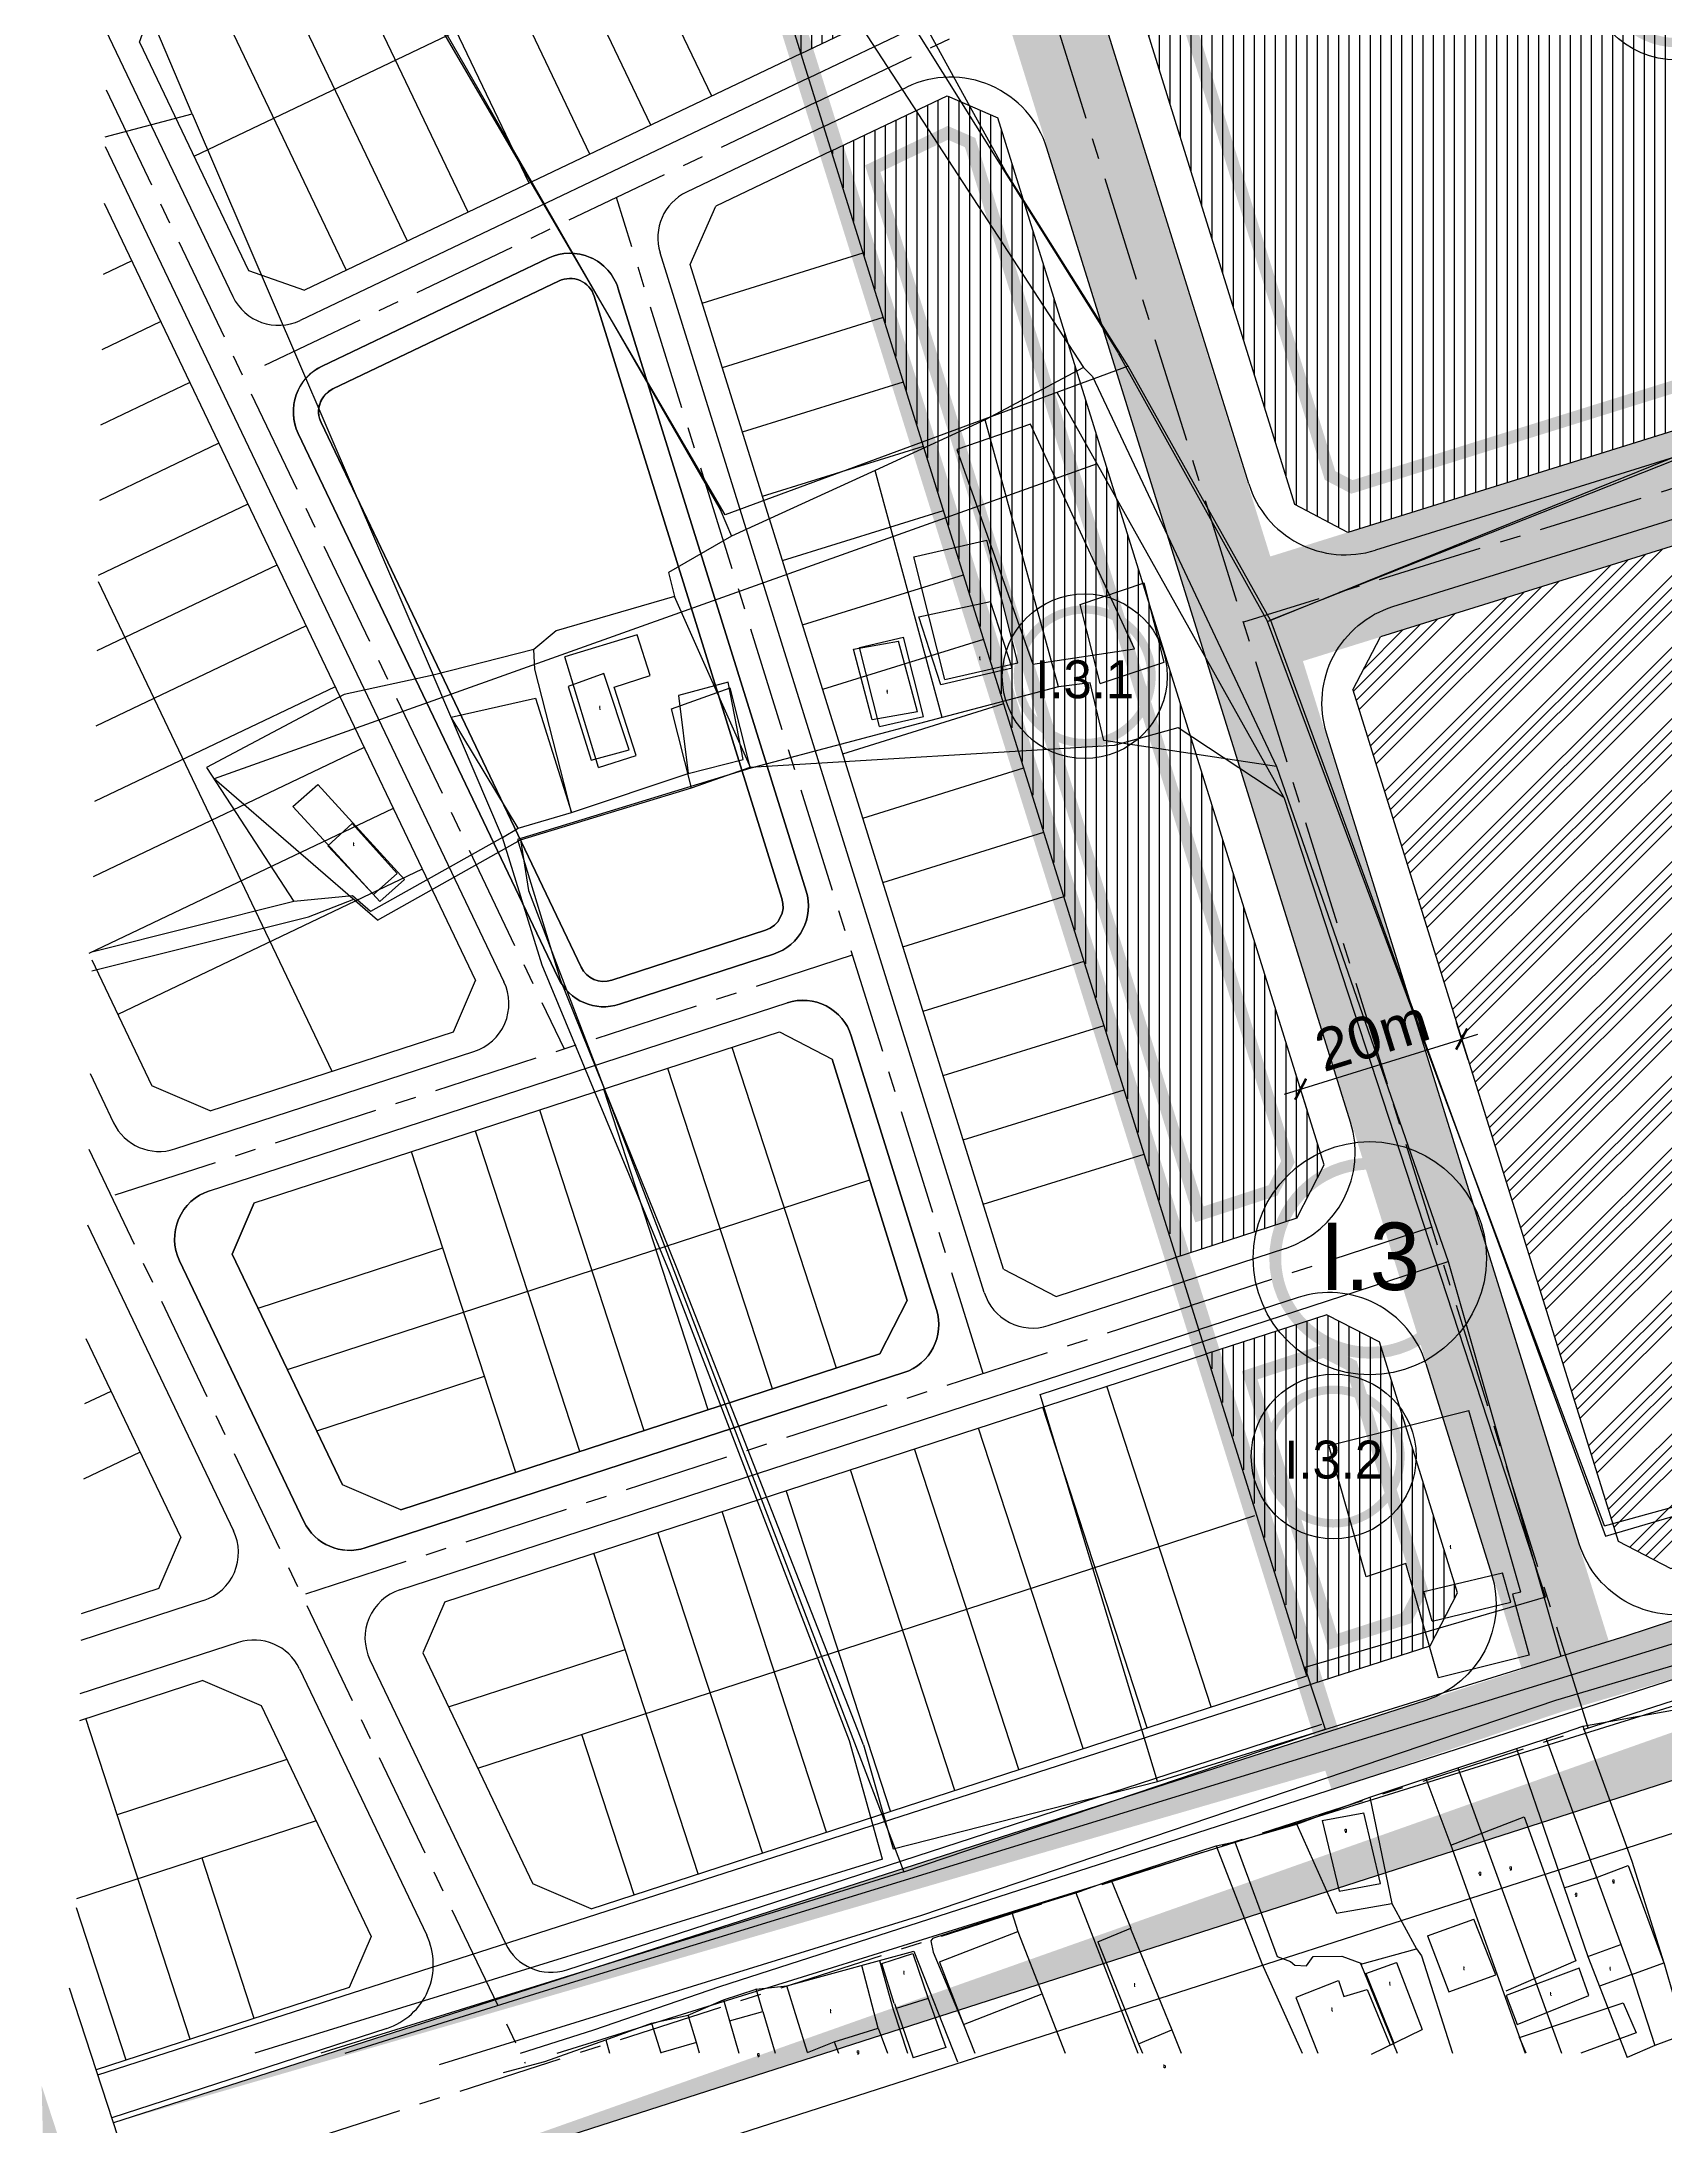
# Model space of a CAD drawing. Extents: x 597626 to 599942, y 1182063 to 1183198.
# Drawn here: x 598144.9 to 598337.5, y 1182196.2 to 1182443.5 of the extents above; entities that cross this region are included whole.
import ezdxf
from ezdxf.enums import TextEntityAlignment as Align

# ---------------------------------------------------------------- set-up
doc = ezdxf.new("R2010")
doc.units = 0
doc.header["$MEASUREMENT"] = 0
for name, pattern in [('CENTER', [2, 1.25, -0.25, 0.25, -0.25]), ('DASHED', [19.05, 12.7, -6.35]), ('DUONG', [3, 2, -1])]:
    doc.linetypes.add(name, pattern=pattern)
doc.layers.get('0').update_dxf_attribs({"linetype": 'CONTINUOUS'})
doc.layers.get('DEFPOINTS').update_dxf_attribs({"linetype": 'CONTINUOUS'})
for name, color, linetype in [('DIM', 1, 'CONTINUOUS'), ('DUONG', 252, 'DASHED'), ('DUONGDUKIEN', 252, 'DUONG'), ('HIENTRANG', 8, 'CONTINUOUS'), ('KYHIEU', 7, 'CONTINUOUS'), ('NET-02', 2, 'CONTINUOUS'), ('NET-LENGOAI', 5, 'CONTINUOUS'), ('NET-LETRONG', 6, 'CONTINUOUS'), ('NET-PLO', 2, 'CONTINUOUS'), ('NET-TIM', 2, 'CENTER'), ('NETDUT', 7, 'DASHED'), ('RANH-QH', 1, 'CONTINUOUS'), ('S-KYTHUAT', 2, 'CONTINUOUS'), ('S-THAPTANG', 2, 'CONTINUOUS')]:
    doc.layers.add(name, color=color, linetype=linetype)
doc.styles.add('TXT', font='txt.shx')
doc.styles.add('VHEL-R', font='VHELVEN.TTF')
doc.styles.add('VNI-FRANKO', font='VFRANKO.TTF', dxfattribs={"height": 2})
doc.dimstyles.new('TL1000', dxfattribs={"dimtxt": 5, "dimasz": 2, "dimexe": 2, "dimexo": 0, "dimgap": 1, "dimtad": 1, "dimzin": 9, "dimtxsty": 'VHEL-R', "dimblk1": 'ARCHTICK', "dimblk2": 'ARCHTICK', "dimsah": 1, "dimcen": -0.09, "dimdle": 2, "dimclrd": 256, "dimclre": 256, "dimclrt": 256, "dimazin": 3, "dimtfac": 0.005, "dimtix": 1, "dimtmove": 0, "dimatfit": 3, "dimtolj": 1, "dimtzin": 0})
pattern_1 = [(90, (0, 0), (-1.25, 2e-16), [])]

# ---------------------------------------------------------------- blocks, each defined once
blk = doc.blocks.new('_ARCHTICK')
at = {"color": 0, "linetype": 'BYBLOCK', "const_width": 0.15}
blk.add_lwpolyline([(-0.5, -0.5), (0.5, 0.5)], dxfattribs=at)
blk = doc.blocks.new('*D29')
at = {"linetype": 'BYBLOCK'}
for p, q in [((598319.2, 1182744.09), (598341.71, 1182735.76)), ((598319.53, 1182739.23), (598321.77, 1182745.27)), ((598338.29, 1182732.29), (598340.52, 1182738.33)), ((598685.02, 1182374.09), (598678.36, 1182371.94)), ((598680.26, 1182372.55), (598679.65, 1182374.46)), ((598680.26, 1182372.55), (598682.1, 1182366.84)), ((598686.86, 1182368.38), (598680.2, 1182366.23)), ((598682.1, 1182366.84), (598682.71, 1182364.94))]:
    blk.add_line(p, q, dxfattribs=at)
at = {"layer": 'DEFPOINTS', "color": 0, "linetype": 'BYBLOCK'}
for p in [(598319.53, 1182739.23), (598339.83, 1182736.46), (598338.29, 1182732.29), (598685.02, 1182374.09), (598686.86, 1182368.38), (598682.1, 1182366.84)]:
    blk.add_point(p, dxfattribs=at)
at = {"linetype": 'BYBLOCK', "xscale": 2, "yscale": 2, "zscale": 2}
for p, rotation in [((598321.07, 1182743.39), 159.704787947775), ((598339.83, 1182736.46), 339.7047879477749), ((598680.26, 1182372.55), 287.8487917154951), ((598682.1, 1182366.84), 107.8487917154951)]:
    blk.add_blockref('_ARCHTICK', p, dxfattribs=dict(at, rotation=rotation))
at = {"linetype": 'BYBLOCK', "attachment_point": 5, "style": 'VHEL-R'}
for s, insert, char_height, rotation in [('\\A1;20m', (598331.51, 1182742.79), 4, 339.7048), ('\\A1;6m', (598684.58, 1182370.79), 5, 287.8488)]:
    blk.add_mtext(s, dxfattribs=dict(at, insert=insert, char_height=char_height, rotation=rotation))
blk = doc.blocks.new('*D26')
at = {"linetype": 'BYBLOCK'}
for p, q in [((598292.32, 1182318.65), (598315.24, 1182325.8)), ((598314.09, 1182322.75), (598312.73, 1182327.11)), ((598295, 1182316.8), (598293.64, 1182321.16))]:
    blk.add_line(p, q, dxfattribs=at)
at = {"layer": 'DEFPOINTS', "color": 0, "linetype": 'BYBLOCK'}
for p in [(598313.33, 1182325.2), (598314.09, 1182322.75), (598295, 1182316.8)]:
    blk.add_point(p, dxfattribs=at)
at = {"linetype": 'BYBLOCK', "xscale": 2, "yscale": 2, "zscale": 2}
for p, rotation in [((598313.33, 1182325.2), 17.31201697525435), ((598294.23, 1182319.25), 197.3120169752544)]:
    blk.add_blockref('_ARCHTICK', p, dxfattribs=dict(at, rotation=rotation))
at = {"linetype": 'BYBLOCK', "insert": (598302.72, 1182325.63), "char_height": 5, "attachment_point": 5, "rotation": 17.312, "style": 'VHEL-R'}
blk.add_mtext('\\A1;20m', dxfattribs=at)
blk = doc.blocks.new('VTL')
at = {"layer": 'KYHIEU'}
h = blk.add_hatch(color=256, dxfattribs=at)
h.paths.add_polyline_path([(-11.92, 0, 1), (11.92, 0, 1)])
h.paths.add_polyline_path([(10.51, 0, -1.000002), (-10.51, 0, -1.000002)], flags=17)
blk.add_circle((0, 0), 13.83, dxfattribs=at)
blk = doc.blocks.new('VTN')
at = {"layer": 'KYHIEU'}
h = blk.add_hatch(color=256, dxfattribs=at)
edge = h.paths.add_edge_path()
edge.add_ellipse((0, 0), major_axis=(-9.36, 0.14), ratio=1, start_angle=0, end_angle=360)
edge = h.paths.add_edge_path(flags=16)
edge.add_ellipse((0, 0), major_axis=(8.26, 0.03), ratio=1, start_angle=0, end_angle=360)
blk.add_ellipse((0, 0), major_axis=(-10.86, 0.02), ratio=1, dxfattribs=at)

msp = doc.modelspace()

# ---------------------------------------------------------------- hatches: boundary and pattern name
at = {"layer": 'S-KYTHUAT', "ltscale": 0.2}
h = msp.add_hatch(dxfattribs=at)
h.set_pattern_fill('ANSI34,_O', color=200, scale=8)
h.set_pattern_definition([(45, (0, 0), (-4.242640687, 4.242640687), []), (45, (1.414, 0), (-4.242640687, 4.242640687), []), (45, (2.8284, 0), (-4.242640687, 4.242640687), []), (45, (4.2426, 0), (-4.242640687, 4.242640687), [])])
h.paths.add_polyline_path([(598453.16, 1182414.262), (598446.899, 1182417.547), (598303.694, 1182372.911), (598300.408, 1182366.65), (598331.895, 1182265.632), (598338.143, 1182262.391), (598480.93, 1182308.369), (598484.201, 1182314.675)])
at = {"layer": 'S-THAPTANG', "ltscale": 0.2}
h = msp.add_hatch(dxfattribs=at)
h.set_pattern_fill('ANSI31,_I', color=30, scale=10, angle=45, style=2)
h.set_pattern_definition(pattern_1)
h.paths.add_polyline_path([(598268.08, 1182528.022), (598261.656, 1182525.067), (598256.584, 1182511.352), (598256.485, 1182507.567), (598293.564, 1182388.608), (598299.826, 1182385.322), (598443.03, 1182429.958), (598446.316, 1182436.22), (598438.683, 1182460.707), (598432.506, 1182467.215)])
h = msp.add_hatch(dxfattribs=at)
h.set_pattern_fill('ANSI31,_I', color=30, scale=10, angle=45, style=2)
h.set_pattern_definition(pattern_1)
h.paths.add_polyline_path([(598242.676, 1182484.66), (598236.676, 1182487.28), (598222.967, 1182480.736), (598235.013, 1182442.163), (598248.702, 1182448.697), (598251.727, 1182455.624)])
h = msp.add_hatch(dxfattribs=at)
h.set_pattern_fill('ANSI31,_I', color=30, scale=10, angle=45, style=2)
h.set_pattern_definition(pattern_1)
h.paths.add_polyline_path([(598258.31, 1182434.502), (598252.31, 1182437.122), (598238.627, 1182430.591), (598279.611, 1182299.344), (598293.765, 1182303.953), (598297.031, 1182310.274)])
h = msp.add_hatch(dxfattribs=at)
h.set_pattern_fill('ANSI31,_I', color=30, scale=10, angle=45, style=2)
h.set_pattern_definition(pattern_1)
h.paths.add_polyline_path([(598303.578, 1182289.27), (598297.336, 1182292.495), (598283.189, 1182287.889), (598295.444, 1182248.642), (598309.586, 1182253.195), (598312.857, 1182259.501)])

# ---------------------------------------------------------------- linework, layer by layer
at = {"color": 0}
msp.add_lwpolyline([(598164.044, 1182163.997), (598156.554, 1182187), (598154.926, 1182187.244), (598157.533, 1182188.752), (598155.904, 1182188.996), (598148.225, 1182212.58)], dxfattribs=at)
at = {"layer": 'DUONG', "linetype": 'CONTINUOUS', "ltscale": 50, "const_width": 18, "flags": 128}
msp.add_lwpolyline([(598156.231, 1182188.056), (598249.814, 1182218.19), (598328.328, 1182243.472), (598501.576, 1182299.258), (598641.879, 1182344.437), (598755.591, 1182381.052)], close=True, dxfattribs=at)
at = {"layer": 'DUONG', "linetype": 'CONTINUOUS', "ltscale": 50}
msp.add_solid([(598144.912, 1182201.001), (598145.287, 1182184.55), (598154.67, 1182171.032)], dxfattribs=at)
at = {"layer": 'DUONGDUKIEN', "ltscale": 8, "const_width": 10.83}
msp.add_lwpolyline([(598326.356, 1182249.768), (598286.956, 1182376.067), (598246.732, 1182505.272), (598247.268, 1182514.991), (598366.075, 1182836.251)], dxfattribs=at)
at = {"layer": 'DUONGDUKIEN', "ltscale": 10, "const_width": 13}
msp.add_lwpolyline([(598292.567, 1182376.253), (598601.908, 1182472.673)], dxfattribs=at)
at = {"layer": 'HIENTRANG', "linetype": 'CONTINUOUS'}
for p, q in [((598225.961, 1182387.39), (598153.74, 1182511.231)), ((598153.762, 1182512.604), (598225.39, 1182388.04)), ((598231.79, 1182471.78), (598272.6, 1182406.61)), ((598225.85, 1182470.26), (598268.47, 1182404.88)), ((598162.77, 1182435), (598152.876, 1182458.223)), ((598248.831, 1182447.1), (598259.187, 1182428.22)), ((598152.453, 1182432.269), (598162.77, 1182435)), ((598162.77, 1182435), (598191.33, 1182368.38)), ((598273.776, 1182405.03), (598259.187, 1182428.22)), ((598273.776, 1182405.03), (598225.961, 1182387.39)), ((598268.47, 1182404.88), (598256.83, 1182398.67)), ((598268.46, 1182404.88), (598269.56, 1182403.81)), ((598272.6, 1182406.6), (598290.3, 1182374.73)), ((598290.656, 1182374.89), (598273.776, 1182405.03)), ((598292.24, 1182353.92), (598265.353, 1182401.922)), ((598269.56, 1182403.81), (598291.37, 1182357.54)), ((598256.83, 1182398.67), (598243.76, 1182392.67)), ((598262.2, 1182398.16), (598253.45, 1182395.16)), ((598265.53, 1182366.98), (598256.83, 1182398.67)), ((598274.53, 1182371.5), (598262.2, 1182398.16)), ((598290.3, 1182374.73), (598346.17, 1182397.36)), ((598347.112, 1182397.28), (598290.656, 1182374.89)), ((598253.45, 1182395.16), (598262.47, 1182369.69)), ((598270.104, 1182393.44), (598165.372, 1182356.085)), ((598243.76, 1182392.67), (598226.72, 1182384.86)), ((598251.73, 1182363.37), (598243.76, 1182392.67)), ((598225.39, 1182388.04), (598226.72, 1182384.86)), ((598226.72, 1182384.86), (598219.25, 1182380.56)), ((598248.361, 1182382.4), (598257.006, 1182384.4)), ((598252.032, 1182367.86), (598248.361, 1182382.4)), ((598260.677, 1182369.86), (598257.006, 1182384.4)), ((598219.25, 1182380.56), (598219.96, 1182377.7)), ((598219.96, 1182377.7), (598205.93, 1182373.64)), ((598229.02, 1182357.36), (598219.96, 1182377.7)), ((598248.93, 1182375.3), (598257.44, 1182377.13)), ((598260, 1182369.22), (598257.44, 1182377.13)), ((598268.095, 1182376.78), (598275.678, 1182379.33)), ((598278.052, 1182369.92), (598275.678, 1182379.33)), ((598251.54, 1182367.24), (598248.93, 1182375.3)), ((598270.469, 1182367.37), (598268.095, 1182376.78)), ((598330.29, 1182267.46), (598290.3, 1182374.73)), ((598290.656, 1182374.89), (598330.41, 1182266.23)), ((598205.93, 1182373.64), (598203.29, 1182371.44)), ((598215.531, 1182373.17), (598206.941, 1182370.56)), ((598217.094, 1182368.32), (598215.531, 1182373.17)), ((598241.2, 1182371.48), (598246.55, 1182372.41)), ((598241.897, 1182371.68), (598247.125, 1182372.89)), ((598248.78, 1182364.02), (598246.55, 1182372.41)), ((598249.499, 1182363.48), (598247.125, 1182372.89)), ((598203.29, 1182371.44), (598191.33, 1182368.38)), ((598203.4, 1182369.08), (598203.29, 1182371.44)), ((598210.945, 1182357.41), (598206.941, 1182370.56)), ((598243.43, 1182363.09), (598241.2, 1182371.48)), ((598244.271, 1182362.27), (598241.897, 1182371.68)), ((598252.032, 1182367.86), (598260.677, 1182369.86)), ((598262.47, 1182369.69), (598274.53, 1182371.5)), ((598270.469, 1182367.37), (598278.052, 1182369.92)), ((598191.33, 1182368.38), (598180.78, 1182366.08)), ((598199.57, 1182349.1), (598191.33, 1182368.38)), ((598207.77, 1182352.09), (598203.4, 1182369.08)), ((598211.6, 1182368.56), (598207.37, 1182367.02)), ((598214.58, 1182359.53), (598211.6, 1182368.56)), ((598212.811, 1182366.94), (598217.094, 1182368.32)), ((598226.35, 1182367.54), (598220.43, 1182365.95)), ((598228.1, 1182358.39), (598226.35, 1182367.54)), ((598260, 1182369.22), (598251.54, 1182367.24)), ((598269.28, 1182367.48), (598265.53, 1182366.98)), ((598270.9, 1182360.63), (598269.28, 1182367.48)), ((598180.78, 1182366.08), (598164.46, 1182357.44)), ((598193.49, 1182363.41), (598203.5, 1182365.66)), ((598203.5, 1182365.66), (598207.77, 1182352.09)), ((598207.37, 1182367.02), (598210.1, 1182358.3)), ((598215.416, 1182358.85), (598212.811, 1182366.94)), ((598219.594, 1182364.4), (598226.565, 1182366.89)), ((598220.43, 1182365.95), (598221.59, 1182356.7)), ((598228.939, 1182357.48), (598226.565, 1182366.89)), ((598265.53, 1182366.98), (598251.73, 1182363.37)), ((598201.44, 1182350.22), (598193.49, 1182363.41)), ((598221.968, 1182355), (598219.594, 1182364.4)), ((598251.73, 1182363.37), (598229.02, 1182357.36)), ((598248.78, 1182364.02), (598243.43, 1182363.09)), ((598244.271, 1182362.27), (598249.499, 1182363.48)), ((598228.939, 1182357.48), (598272.165, 1182360.09)), ((598291.37, 1182357.54), (598270.9, 1182360.63)), ((598272.165, 1182360.09), (598279.706, 1182362.16)), ((598279.706, 1182362.16), (598292.24, 1182353.92)), ((598164.46, 1182357.44), (598174.82, 1182341.51)), ((598229.02, 1182357.36), (598201.35, 1182348.88)), ((598210.1, 1182358.3), (598214.58, 1182359.53)), ((598210.11, 1182358.29), (598210.1, 1182358.3)), ((598210.945, 1182357.41), (598215.416, 1182358.85)), ((598221.59, 1182356.7), (598228.1, 1182358.39)), ((598221.968, 1182355), (598228.939, 1182357.48)), ((598291.37, 1182357.54), (598311.72, 1182298.82)), ((598184.752, 1182339.29), (598165.372, 1182356.085)), ((598174.708, 1182352.79), (598177.668, 1182355.42)), ((598177.668, 1182355.42), (598187.961, 1182344.15)), ((598201.709, 1182348.83), (598221.968, 1182355)), ((598207.77, 1182352.1), (598221.59, 1182356.7)), ((598221.55, 1182356.68), (598221.59, 1182356.7)), ((598178.755, 1182348.36), (598174.708, 1182352.79)), ((598292.24, 1182353.92), (598323.265, 1182259)), ((598181.75, 1182350.77), (598178.85, 1182348.11)), ((598187.07, 1182344.86), (598181.75, 1182350.77)), ((598199.57, 1182349.1), (598201.44, 1182350.22)), ((598201.44, 1182350.22), (598207.77, 1182352.1)), ((598185.001, 1182341.52), (598178.755, 1182348.36)), ((598178.85, 1182348.11), (598184.28, 1182342.34)), ((598199.57, 1182349.1), (598183.92, 1182340.32)), ((598184.752, 1182339.29), (598201.709, 1182348.83)), ((598204.28, 1182333.96), (598199.56, 1182349.1)), ((598201.35, 1182348.88), (598206.36, 1182332.44)), ((598201.709, 1182348.83), (598202.644, 1182342.84)), ((598184.28, 1182342.34), (598187.07, 1182344.86)), ((598187.961, 1182344.15), (598185.001, 1182341.52)), ((598202.644, 1182342.84), (598247.187, 1182226.4)), ((598174.82, 1182341.51), (598150.876, 1182335.498)), ((598181.77, 1182342.2), (598174.82, 1182341.51)), ((598176.551, 1182339.71), (598181.94, 1182341.82)), ((598183.92, 1182340.32), (598181.77, 1182342.2)), ((598181.94, 1182341.82), (598184.752, 1182339.29)), ((598150.84, 1182333.295), (598176.551, 1182339.71)), ((598219.36, 1182297.58), (598204.28, 1182333.96)), ((598220.27, 1182297.92), (598206.36, 1182332.44)), ((598242.4, 1182241.45), (598220.27, 1182297.92)), ((598263.35, 1182283.02), (598311.72, 1182298.82)), ((598311.72, 1182298.82), (598325.1, 1182251.98)), ((598240.71, 1182241.92), (598219.36, 1182297.58)), ((598274.92, 1182244.82), (598263.35, 1182283.01)), ((598297.57, 1182276.98), (598314.2, 1182281.15)), ((598320.36, 1182259.59), (598314.2, 1182281.15)), ((598330.28, 1182267.46), (598371.57, 1182278.83)), ((598302.02, 1182261.4), (598297.57, 1182276.98)), ((598330.41, 1182266.23), (598359.013, 1182274.63)), ((598306.71, 1182262.97), (598302.02, 1182261.4)), ((598310.58, 1182249.41), (598306.71, 1182262.97)), ((598308.865, 1182259.64), (598318.194, 1182261.87)), ((598319.17, 1182258.38), (598318.194, 1182261.87)), ((598323.265, 1182259), (598294.726, 1182250.619)), ((598309.841, 1182256.15), (598308.865, 1182259.64)), ((598309.841, 1182256.15), (598319.17, 1182258.38)), ((598320.36, 1182259.59), (598319.38, 1182259.35)), ((598319.38, 1182259.35), (598321.35, 1182252.11)), ((598364.847, 1182258.71), (598324.468, 1182246.73)), ((598332.72, 1182254.34), (598338.48, 1182256.26)), ((598325.1, 1182251.98), (598332.72, 1182254.34)), ((598277.24, 1182237.12), (598325.1, 1182251.98)), ((598321.35, 1182252.11), (598310.58, 1182249.41)), ((598294.726, 1182250.619), (598297.126, 1182243.33)), ((598206.05, 1182204.86), (598343.29, 1182247.59)), ((598324.468, 1182246.73), (598249.268, 1182221.23)), ((598327.71, 1182243.66), (598345.85, 1182246.92)), ((598277.24, 1182237.12), (598274.92, 1182244.82)), ((598323.35, 1182242.17), (598327.71, 1182243.66)), ((598327.71, 1182243.66), (598333.52, 1182227.64)), ((598244.64, 1182227.9), (598240.71, 1182241.92)), ((598242.4, 1182241.45), (598245.92, 1182229.14)), ((598247.187, 1182226.4), (598297.126, 1182243.33)), ((598312.87, 1182238.72), (598319.84, 1182241.02)), ((598319.84, 1182241.02), (598323.35, 1182242.17)), ((598319.84, 1182241.02), (598328.3, 1182216.36)), ((598323.35, 1182242.17), (598333.52, 1182214.2)), ((598309.07, 1182237.47), (598312.87, 1182238.72)), ((598312.87, 1182238.72), (598325.186, 1182204.86)), ((598245.92, 1182229.14), (598277.24, 1182237.12)), ((598302.43, 1182235.25), (598309.07, 1182237.47)), ((598309.07, 1182237.47), (598312.06, 1182229.56)), ((598293.78, 1182232.05), (598302.43, 1182235.25)), ((598302.43, 1182235.25), (598305.05, 1182222.63)), ((598286.44, 1182229.95), (598293.77, 1182232.05)), ((598293.76, 1182232.01), (598293.8, 1182231.98)), ((598293.78, 1182232), (598298.49, 1182221.47)), ((598293.8, 1182231.98), (598293.78, 1182232)), ((598296.8, 1182232.49), (598301.72, 1182233.41)), ((598296.8, 1182232.49), (598298.8, 1182224.08)), ((598303.72, 1182225), (598301.72, 1182233.41)), ((598312.06, 1182229.56), (598320.73, 1182232.92)), ((598320.73, 1182232.92), (598326.86, 1182215.83)), ((598271.77, 1182225.39), (598284.22, 1182229.49)), ((598284.22, 1182229.49), (598286.44, 1182229.95)), ((598284.22, 1182229.49), (598289.63, 1182215.52)), ((598286.44, 1182229.95), (598291.45, 1182216.36)), ((598312.06, 1182229.56), (598320.868, 1182204.86)), ((598244.64, 1182227.9), (598170.182, 1182204.86)), ((598247.187, 1182226.4), (598178.033, 1182204.86)), ((598329.12, 1182225.66), (598333.1, 1182227.13)), ((598333.1, 1182227.13), (598337.33, 1182215.61)), ((598333.52, 1182227.64), (598337.33, 1182215.61)), ((598259.96, 1182221.56), (598267.58, 1182223.9)), ((598267.58, 1182223.9), (598271.77, 1182225.39)), ((598267.58, 1182223.9), (598274.924, 1182204.86)), ((598271.77, 1182225.39), (598274.1, 1182219.7)), ((598298.8, 1182224.08), (598303.72, 1182225)), ((598325.51, 1182224.48), (598329.33, 1182225.73)), ((598249.268, 1182221.23), (598192.035, 1182203.48)), ((598250.62, 1182218.54), (598259.96, 1182221.56)), ((598259.96, 1182221.56), (598260.7, 1182219.32)), ((598298.49, 1182221.47), (598305.05, 1182222.63)), ((598305.05, 1182222.63), (598307.98, 1182217.27)), ((598305.07, 1182222.63), (598305.06, 1182222.63)), ((598251.38, 1182215.7), (598260.7, 1182219.32)), ((598260.7, 1182219.32), (598266.312, 1182204.86)), ((598270.16, 1182218.09), (598274.1, 1182219.7)), ((598274.05, 1182219.68), (598278.94, 1182207.64)), ((598309.3, 1182218.79), (598314.79, 1182220.76)), ((598309.3, 1182218.79), (598311.81, 1182212.14)), ((598317.38, 1182214.18), (598314.79, 1182220.76)), ((598244.3, 1182215.88), (598248.35, 1182216.99)), ((598244.56, 1182215.53), (598248.22, 1182216.69)), ((598248.22, 1182216.69), (598250.05, 1182211.38)), ((598248.35, 1182216.99), (598253.54, 1182203.86)), ((598250.62, 1182218.54), (598250.37, 1182218.22)), ((598250.37, 1182218.22), (598250.66, 1182216.86)), ((598250.66, 1182216.86), (598254.24, 1182208.28)), ((598270.16, 1182218.08), (598275.01, 1182206)), ((598291.45, 1182216.36), (598293.04, 1182215.76)), ((598294.94, 1182215.26), (598295.71, 1182216.34)), ((598295.71, 1182216.34), (598299.13, 1182216.4)), ((598299.13, 1182216.4), (598301.38, 1182215.55)), ((598301.38, 1182215.42), (598307.98, 1182217.27)), ((598307.98, 1182217.27), (598308.55, 1182216.44)), ((598308.55, 1182216.44), (598312.26, 1182204.86)), ((598328.3, 1182216.36), (598332.23, 1182217.76)), ((598328.3, 1182216.36), (598332.97, 1182204.38)), ((598233.28, 1182212.88), (598244.3, 1182215.88)), ((598244.14, 1182207.85), (598242.17, 1182215.28)), ((598244.3, 1182215.88), (598245.89, 1182210.06)), ((598246.04, 1182210.76), (598244.56, 1182215.53)), ((598251.41, 1182215.69), (598254.24, 1182208.28)), ((598289.63, 1182215.52), (598294.399, 1182204.86)), ((598293.04, 1182215.76), (598293.53, 1182215.33)), ((598293.53, 1182215.33), (598294.94, 1182215.26)), ((598301.38, 1182215.42), (598301.38, 1182215.55)), ((598301.38, 1182215.55), (598301.38, 1182215.42)), ((598301.38, 1182215.54), (598301.38, 1182215.55)), ((598301.38, 1182215.42), (598305.666, 1182204.86)), ((598301.98, 1182214.32), (598305.62, 1182215.64)), ((598301.98, 1182214.32), (598305.3, 1182206.05)), ((598305.58, 1182215.64), (598305.62, 1182215.64)), ((598305.62, 1182215.64), (598308.63, 1182207.67)), ((598311.81, 1182212.14), (598317.38, 1182214.18)), ((598326.86, 1182215.83), (598318.56, 1182212.23)), ((598327.26, 1182214.96), (598318.62, 1182211.73)), ((598328.42, 1182211.71), (598327.26, 1182214.96)), ((598333.52, 1182214.2), (598329.7, 1182212.81)), ((598333.52, 1182214.2), (598337.33, 1182215.61)), ((598333.52, 1182214.2), (598336.24, 1182205.8)), ((598337.33, 1182215.62), (598339.78, 1182207.08)), ((598225.76, 1182211.21), (598229.67, 1182212.49)), ((598229.67, 1182212.49), (598233.28, 1182212.88)), ((598230.44, 1182209.84), (598229.67, 1182212.5)), ((598235.74, 1182204.94), (598233.28, 1182212.88)), ((598250.05, 1182211.38), (598246.25, 1182210.17)), ((598250.05, 1182211.38), (598252.15, 1182205.56)), ((598254.24, 1182208.28), (598263.58, 1182211.9)), ((598293.68, 1182211.5), (598296.29, 1182204.86)), ((598293.7, 1182211.51), (598298.73, 1182213.49)), ((598298.73, 1182213.49), (598299.36, 1182211.59)), ((598299.36, 1182211.59), (598302.11, 1182212.44)), ((598302.11, 1182212.44), (598304.87, 1182205.84)), ((598318.62, 1182211.73), (598319.92, 1182208.27)), ((598319.92, 1182208.27), (598328.42, 1182211.71)), ((598217.22, 1182208.42), (598221.6, 1182209.38)), ((598221.6, 1182209.38), (598225.76, 1182211.21)), ((598222.57, 1182206.14), (598221.6, 1182209.38)), ((598225.76, 1182211.21), (598226.51, 1182208.72)), ((598226.51, 1182208.72), (598230.44, 1182209.84)), ((598230.44, 1182209.84), (598231.925, 1182204.86)), ((598245.89, 1182210.06), (598247.596, 1182204.86)), ((598246.05, 1182210.76), (598248.27, 1182204.32)), ((598320.19, 1182206.73), (598332.47, 1182210.84)), ((598332.47, 1182210.84), (598334.02, 1182207.31)), ((598204.58, 1182203.9), (598211.84, 1182206.46)), ((598211.84, 1182206.46), (598217.22, 1182208.42)), ((598211.84, 1182206.46), (598212.258, 1182204.86)), ((598217.22, 1182208.42), (598218.34, 1182204.9)), ((598226.51, 1182208.72), (598227.616, 1182204.86)), ((598238.9, 1182206.22), (598244.14, 1182207.85)), ((598244.14, 1182207.85), (598245.243, 1182204.86)), ((598254.24, 1182208.28), (598255.582, 1182204.86)), ((598275.01, 1182206), (598278.94, 1182207.64)), ((598278.94, 1182207.64), (598280.075, 1182204.86)), ((598302.62, 1182204.75), (598308.63, 1182207.67)), ((598320.991, 1182204.86), (598320.2, 1182206.73)), ((598334.02, 1182207.31), (598327.482, 1182204.86)), ((598339.78, 1182207.08), (598336.26, 1182205.79)), ((598199.69, 1182202.58), (598204.58, 1182203.9)), ((598222.57, 1182206.14), (598218.34, 1182204.9)), ((598218.34, 1182204.9), (598218.354, 1182204.86)), ((598222.951, 1182204.86), (598222.57, 1182206.14)), ((598235.74, 1182204.94), (598238.9, 1182206.22)), ((598238.9, 1182206.22), (598239.401, 1182204.86)), ((598252.15, 1182205.56), (598248.27, 1182204.32)), ((598275.01, 1182206), (598275.471, 1182204.86)), ((598336.24, 1182205.8), (598332.97, 1182204.37))]:
    msp.add_line(p, q, dxfattribs=at)
at = {"layer": 'HIENTRANG', "linetype": 'CONTINUOUS', "flags": 128}
for points in [[(598201.72, 1182204.86), (598210.41, 1182207.66), (598225.35, 1182212.8), (598387.2, 1182264.96)], [(598180.886, 1182204.86), (598204.03, 1182212.12), (598228.23, 1182219.56), (598361.54, 1182260.6)]]:
    msp.add_lwpolyline(points, dxfattribs=at)
at = {"layer": 'NET-02'}
for p, q in [((598156.507, 1182443.472), (598158.865, 1182450.138)), ((598151.645, 1182446.692), (598167.584, 1182413.301)), ((598156.507, 1182443.472), (598169.43, 1182416.398)), ((598234.979, 1182442.146), (598176.096, 1182414.04)), ((598235.881, 1182439.252), (598175.583, 1182410.471)), ((598237.684, 1182433.465), (598221.403, 1182425.693)), ((598152.434, 1182431.111), (598199.742, 1182332.002)), ((598238.586, 1182430.571), (598224.863, 1182424.021)), ((598152.324, 1182424.377), (598196.354, 1182332.136)), ((598221.838, 1182417.093), (598224.863, 1182424.021)), ((598204.991, 1182417.859), (598178.168, 1182405.056)), ((598256.714, 1182295.123), (598218.26, 1182418.493)), ((598258.994, 1182297.889), (598221.838, 1182417.093)), ((598169.43, 1182416.398), (598176.096, 1182414.04)), ((598206.283, 1182415.152), (598179.46, 1182402.348)), ((598235.578, 1182342.769), (598213.304, 1182414.23)), ((598232.714, 1182341.876), (598210.44, 1182413.337)), ((598175.338, 1182397.056), (598206.175, 1182332.453)), ((598178.045, 1182398.349), (598208.882, 1182333.746)), ((598212.519, 1182332.185), (598230.779, 1182338.131)), ((598213.447, 1182329.333), (598231.707, 1182335.278)), ((598150.861, 1182334.587), (598157.993, 1182319.645)), ((598193.754, 1182326.075), (598196.354, 1182332.136)), ((598164.806, 1182307.185), (598233.349, 1182329.503)), ((598164.901, 1182316.681), (598193.754, 1182326.075)), ((598170.115, 1182305.758), (598232.412, 1182326.043)), ((598232.412, 1182326.043), (598238.654, 1182322.817)), ((598251.053, 1182293.121), (598240.935, 1182325.583)), ((598160.701, 1182312.158), (598196.185, 1182323.712)), ((598247.583, 1182294.173), (598238.654, 1182322.817)), ((598150.641, 1182321.118), (598153.429, 1182315.279)), ((598164.901, 1182316.681), (598157.993, 1182319.645)), ((598170.115, 1182305.758), (598167.514, 1182299.698)), ((598150.349, 1182303.16), (598167.67, 1182266.872)), ((598161.249, 1182298.895), (598176.021, 1182267.948)), ((598167.514, 1182299.698), (598180.585, 1182272.314)), ((598258.994, 1182297.889), (598265.236, 1182294.663)), ((598265.236, 1182294.663), (598279.501, 1182299.308)), ((598264.299, 1182291.203), (598280.393, 1182296.444)), ((598244.316, 1182287.852), (598247.583, 1182294.173)), ((598187.399, 1182259.854), (598282.179, 1182290.715)), ((598150.129, 1182289.692), (598161.405, 1182266.069)), ((598183.294, 1182264.827), (598247.182, 1182285.63)), ((598187.494, 1182269.35), (598244.316, 1182287.852)), ((598192.707, 1182258.428), (598283.072, 1182287.851)), ((598187.494, 1182269.35), (598180.585, 1182272.314)), ((598158.804, 1182260.009), (598161.405, 1182266.069)), ((598164.113, 1182258.582), (598149.545, 1182253.839)), ((598158.804, 1182260.009), (598149.596, 1182257.01)), ((598192.707, 1182258.428), (598190.107, 1182252.367)), ((598168.218, 1182253.609), (598149.441, 1182247.495)), ((598183.842, 1182251.564), (598199.917, 1182217.887)), ((598190.107, 1182252.367), (598203.178, 1182224.983)), ((598164.018, 1182249.086), (598149.39, 1182244.323)), ((598164.018, 1182249.086), (598170.926, 1182246.122)), ((598175.491, 1182250.488), (598190.584, 1182218.868)), ((598210.086, 1182222.019), (598294.976, 1182249.66)), ((598170.926, 1182246.122), (598183.997, 1182218.738)), ((598207.19, 1182214.766), (598296.761, 1182243.931)), ((598210.086, 1182222.019), (598203.178, 1182224.983)), ((598183.997, 1182218.738), (598181.397, 1182212.678)), ((598181.397, 1182212.678), (598151.376, 1182202.903)), ((598185.841, 1182207.815), (598153.234, 1182197.198))]:
    msp.add_line(p, q, dxfattribs=at)
at = {"layer": 'NET-02', "linetype": 'CONTINUOUS', "flags": 128}
for points in [[(598231.707, 1182335.278), (598213.447, 1182329.333, -0.3764675), (598206.175, 1182332.453), (598175.338, 1182397.056, -0.4142136), (598178.168, 1182405.056), (598204.991, 1182417.859, -0.4568052), (598213.304, 1182414.23), (598235.578, 1182342.769, -0.4105195)], [(598230.779, 1182338.131), (598212.519, 1182332.185, -0.3764675), (598208.882, 1182333.746), (598178.045, 1182398.349, -0.4142136), (598179.46, 1182402.348), (598206.283, 1182415.152, -0.4568052), (598210.44, 1182413.337), (598232.714, 1182341.876, -0.4105195)], [(598247.182, 1182285.63), (598183.294, 1182264.827, -0.3764675), (598176.021, 1182267.948), (598161.249, 1182298.895, -0.4529947), (598164.806, 1182307.185), (598233.349, 1182329.503, -0.4179173), (598240.935, 1182325.583), (598251.053, 1182293.121, -0.4105195)]]:
    msp.add_lwpolyline(points, format="xyb", close=True, dxfattribs=at)
msp.add_lwpolyline([(598247.583, 1182294.173), (598244.316, 1182287.852), (598187.494, 1182269.35), (598180.585, 1182272.314), (598167.514, 1182299.698), (598170.115, 1182305.758), (598232.412, 1182326.043), (598238.654, 1182322.817)], close=True, dxfattribs=at)
at = {"layer": 'NET-02'}
for centre, radius, start, end in [((598223.988, 1182420.279), 6, 115.51669, 197.31202), ((598207.576, 1182412.445), 6, 17.31202, 115.51669), ((598207.576, 1182412.445), 3, 17.31202, 115.51669), ((598172.999, 1182415.885), 6, 205.51669, 295.51669), ((598180.753, 1182399.641), 6, 115.51669, 205.51669), ((598180.753, 1182399.641), 3, 115.51669, 205.51669), ((598229.85, 1182340.984), 6, 288.03559, 17.31202), ((598229.85, 1182340.984), 3, 288.03559, 17.31202), ((598211.59, 1182335.038), 3, 205.51669, 288.03559), ((598194.327, 1182329.417), 6, 288.03559, 25.51669), ((598211.59, 1182335.038), 6, 205.51669, 288.03559), ((598235.206, 1182323.798), 6, 17.31202, 108.03559), ((598158.843, 1182317.863), 6, 205.51669, 288.03559), ((598166.664, 1182301.48), 6, 108.03559, 205.51669), ((598245.325, 1182291.335), 6, 288.03559, 17.31202), ((598262.442, 1182296.909), 6, 197.31202, 288.03559), ((598162.255, 1182264.287), 6, 288.03559, 25.51669), ((598181.436, 1182270.533), 6, 205.51669, 288.03559), ((598189.256, 1182254.149), 6, 108.03559, 205.51669), ((598170.076, 1182247.904), 6, 25.51669, 108.03559), ((598183.364, 1182215.422), 8, 288.03559, 25.51669), ((598205.332, 1182220.471), 6, 205.51669, 288.03559)]:
    msp.add_arc(centre, radius, start, end, dxfattribs=at)
at = {"layer": 'NET-LENGOAI', "ltscale": 20}
for p, q in [((598288.078, 1182391.088), (598252.354, 1182505.699)), ((598235.881, 1182439.252), (598248.839, 1182445.438)), ((598237.684, 1182433.465), (598247.52, 1182438.16)), ((598300.165, 1182315.342), (598264.146, 1182430.901))]:
    msp.add_line(p, q, dxfattribs=at)
at = {"layer": 'NET-LENGOAI', "linetype": 'CONTINUOUS', "ltscale": 20}
for p, q in [((598441.536, 1182426.35), (598303.105, 1182383.202)), ((598292.424, 1182300.361), (598280.177, 1182296.373)), ((598293.922, 1182294.539), (598282.107, 1182290.692))]:
    msp.add_line(p, q, dxfattribs=at)
at = {"layer": 'NET-LENGOAI', "linetype": 'CONTINUOUS', "ltscale": 20, "flags": 128}
for points in [[(598458.647, 1182411.782), (598488.22, 1182316.902, -0.4114723), (598480.442, 1182301.908), (598342.415, 1182257.463, -0.4169602), (598327.281, 1182265.315), (598297.303, 1182361.492, -0.4142136), (598305.188, 1182376.519), (598443.619, 1182419.668)], [(598158.999, 1182179.492), (598176.77, 1182185.214), (598714.629, 1182358.407, -0.6449235), (598726.869, 1182344.913), (598720.229, 1182329.588), (598699.988, 1182284.689), (598685.916, 1182253.916), (598681.159, 1182243.559)], [(598309.093, 1182286.699), (598316.877, 1182261.728, -0.4114723), (598309.098, 1182246.735), (598153.426, 1182196.608)]]:
    msp.add_lwpolyline(points, format="xyb", dxfattribs=at)
at = {"layer": 'NET-LENGOAI', "ltscale": 20}
msp.add_arc((598252.69, 1182427.331), 12, 17.31202, 115.51669, dxfattribs=at)
at = {"layer": 'NET-LENGOAI', "linetype": 'CONTINUOUS', "ltscale": 20}
for centre, start, end in [((598299.534, 1182394.658), 197.31202, 287.31202), ((598288.709, 1182311.771), 288.03559, 17.31202), ((598297.637, 1182283.128), 17.31202, 108.03559)]:
    msp.add_arc(centre, 12, start, end, dxfattribs=at)
at = {"layer": 'NET-LETRONG', "ltscale": 20}
for p, q in [((598294.976, 1182249.66), (598213.649, 1182510.576)), ((598293.564, 1182388.608), (598256.485, 1182507.567)), ((598297.031, 1182310.274), (598258.31, 1182434.502)), ((598299.826, 1182385.322), (598293.564, 1182388.608)), ((598299.826, 1182385.322), (598293.564, 1182388.608))]:
    msp.add_line(p, q, dxfattribs=at)
at = {"layer": 'NET-LETRONG', "linetype": 'CONTINUOUS', "ltscale": 20}
for p, q in [((598234.979, 1182442.146), (598248.702, 1182448.697)), ((598238.586, 1182430.571), (598252.31, 1182437.122)), ((598252.31, 1182437.122), (598258.31, 1182434.502)), ((598293.765, 1182303.953), (598297.031, 1182310.274)), ((598293.765, 1182303.953), (598279.212, 1182299.214)), ((598297.336, 1182292.495), (598283.072, 1182287.851)), ((598297.336, 1182292.495), (598303.578, 1182289.27))]:
    msp.add_line(p, q, dxfattribs=at)
at = {"layer": 'NET-LETRONG', "ltscale": 0.05}
for p, q in [((598443.03, 1182429.958), (598299.826, 1182385.322)), ((598446.899, 1182417.547), (598303.694, 1182372.911)), ((598300.408, 1182366.65), (598303.694, 1182372.911)), ((598300.408, 1182366.65), (598303.694, 1182372.911))]:
    msp.add_line(p, q, dxfattribs=at)
at = {"layer": 'NET-LETRONG', "linetype": 'CONTINUOUS', "ltscale": 20}
for points in [[(598300.408, 1182366.65), (598331.895, 1182265.632), (598338.143, 1182262.391), (598480.93, 1182308.369), (598484.201, 1182314.675), (598453.16, 1182414.262)], [(598673.889, 1182246.899), (598678.644, 1182257.249), (598692.704, 1182287.997), (598696.171, 1182295.687), (598719.912, 1182348.35), (598716.126, 1182352.586), (598160.857, 1182173.787)], [(598151.568, 1182202.313), (598309.586, 1182253.195), (598312.857, 1182259.501), (598303.578, 1182289.27)]]:
    msp.add_lwpolyline(points, dxfattribs=at)
at = {"layer": 'NET-PLO'}
for p, q in [((598224.378, 1182437.086), (598207.147, 1182473.184)), ((598217.158, 1182433.64), (598199.927, 1182469.738)), ((598209.938, 1182430.194), (598192.707, 1182466.292)), ((598228.965, 1182461.438), (598162.968, 1182429.935)), ((598202.719, 1182426.747), (598185.488, 1182462.846)), ((598195.499, 1182423.301), (598178.268, 1182459.4)), ((598188.279, 1182419.855), (598171.048, 1182455.953)), ((598181.059, 1182416.409), (598163.829, 1182452.507)), ((598155.585, 1182417.546), (598152.186, 1182415.924)), ((598223.263, 1182412.524), (598242.357, 1182418.475)), ((598159.031, 1182410.326), (598152.041, 1182406.99)), ((598225.643, 1182404.886), (598244.737, 1182410.838)), ((598162.477, 1182403.107), (598151.895, 1182398.055)), ((598228.024, 1182397.248), (598247.118, 1182403.2)), ((598165.923, 1182395.887), (598151.75, 1182389.121)), ((598230.405, 1182389.611), (598249.499, 1182395.562)), ((598169.37, 1182388.667), (598151.604, 1182380.187)), ((598232.785, 1182381.973), (598251.879, 1182387.925)), ((598172.816, 1182381.448), (598151.458, 1182371.253)), ((598235.166, 1182374.336), (598254.26, 1182380.287)), ((598151.593, 1182379.482), (598179.327, 1182321.378)), ((598176.262, 1182374.228), (598151.313, 1182362.319)), ((598237.546, 1182366.698), (598256.64, 1182372.65)), ((598179.708, 1182367.008), (598151.167, 1182353.385)), ((598239.927, 1182359.061), (598259.021, 1182365.012)), ((598183.154, 1182359.788), (598151.022, 1182344.45)), ((598242.308, 1182351.423), (598261.402, 1182357.374)), ((598186.601, 1182352.569), (598150.502, 1182335.338)), ((598244.688, 1182343.785), (598263.782, 1182349.737)), ((598190.047, 1182345.349), (598153.948, 1182328.118)), ((598247.069, 1182336.148), (598266.163, 1182342.099)), ((598249.449, 1182328.51), (598268.543, 1182334.462)), ((598251.83, 1182320.873), (598270.924, 1182326.824)), ((598239.18, 1182286.166), (598226.796, 1182324.201)), ((598231.573, 1182283.689), (598219.189, 1182321.724)), ((598223.966, 1182281.212), (598211.582, 1182319.247)), ((598254.211, 1182313.235), (598273.305, 1182319.187)), ((598216.359, 1182278.736), (598203.975, 1182316.77)), ((598208.752, 1182276.259), (598196.368, 1182314.293)), ((598201.145, 1182273.782), (598188.761, 1182311.816)), ((598256.591, 1182305.597), (598275.685, 1182311.549)), ((598174.05, 1182286.006), (598243.118, 1182308.495)), ((598170.574, 1182293.288), (598192.473, 1182300.418)), ((598153.13, 1182283.404), (598150.002, 1182281.911)), ((598177.526, 1182278.724), (598197.426, 1182285.204)), ((598283.639, 1182245.968), (598271.254, 1182284.003)), ((598276.032, 1182243.492), (598263.647, 1182281.526)), ((598268.425, 1182241.015), (598256.041, 1182279.049)), ((598156.576, 1182276.185), (598149.857, 1182272.977)), ((598260.818, 1182238.538), (598248.434, 1182276.572)), ((598253.211, 1182236.061), (598240.827, 1182274.096)), ((598245.604, 1182233.584), (598233.22, 1182271.619)), ((598196.642, 1182238.675), (598288.784, 1182268.677)), ((598237.997, 1182231.107), (598225.613, 1182269.142)), ((598230.39, 1182228.63), (598218.006, 1182266.665)), ((598222.783, 1182226.154), (598210.399, 1182264.188)), ((598193.167, 1182245.957), (598214.114, 1182252.778)), ((598162.524, 1182206.533), (598150.139, 1182244.567)), ((598162.524, 1182206.533), (598150.139, 1182244.567)), ((598215.176, 1182223.677), (598208.984, 1182242.694)), ((598173.986, 1182239.712), (598153.855, 1182233.157)), ((598177.462, 1182232.43), (598149.045, 1182223.177)), ((598170.131, 1182209.009), (598163.938, 1182228.027)), ((598154.917, 1182204.056), (598149.028, 1182222.141))]:
    msp.add_line(p, q, dxfattribs=at)
at = {"layer": 'NET-TIM', "ltscale": 10}
for p, q in [((598328.328, 1182243.472), (598246.85, 1182504.875)), ((598601.908, 1182472.672), (598287.439, 1182374.653)), ((598236.782, 1182436.359), (598264.136, 1182449.416)), ((598152.544, 1182437.845), (598206.869, 1182324.036)), ((598236.782, 1182436.359), (598169.205, 1182404.102)), ((598256.562, 1182285.529), (598213.076, 1182425.043)), ((598153.643, 1182306.705), (598241.087, 1182335.177)), ((598150.495, 1182312.139), (598202.259, 1182203.695)), ((598309.814, 1182302.868), (598281.142, 1182293.533)), ((598176.235, 1182259.374), (598281.286, 1182293.579))]:
    msp.add_line(p, q, dxfattribs=at)
at = {"layer": 'NET-TIM', "ltscale": 10, "flags": 128}
msp.add_lwpolyline([(598156.452, 1182188.127), (598755.591, 1182381.052)], dxfattribs=at)
at = {"layer": 'NETDUT', "linetype": 'DASHED', "ltscale": 0.6, "const_width": 1.5, "flags": 128}
for points in [[(598434.256, 1182458.109), (598429.681, 1182462.929), (598268.288, 1182522.615), (598265.627, 1182521.39), (598261.561, 1182510.394), (598261.505, 1182508.264), (598297.721, 1182392.073), (598300.315, 1182390.712), (598439.565, 1182434.116), (598440.926, 1182436.709)], [(598265.835, 1182396.917), (598255.035, 1182431.568), (598252.384, 1182432.725), (598243.478, 1182428.474), (598282.223, 1182304.401), (598290.965, 1182307.248), (598292.724, 1182310.652)], [(598300.257, 1182286.484), (598296.985, 1182288.174), (598288.185, 1182285.309), (598298.06, 1182253.686), (598306.793, 1182256.498), (598308.549, 1182259.882)]]:
    msp.add_lwpolyline(points, close=True, dxfattribs=at)
at = {"layer": 'RANH-QH', "color": 10, "linetype": 'DASHED', "ltscale": 1.5, "const_width": 3, "flags": 128}
msp.add_lwpolyline([(598343.024, 1182860.412), (598311.254, 1182774.503), (598285.257, 1182704.208), (598265.457, 1182650.665), (598237.823, 1182575.942), (598213.649, 1182510.576), (598296.681, 1182244.683), (598298.855, 1182238.045), (598310.673, 1182242.052), (598317.976, 1182244.529), (598324.738, 1182246.81), (598331.607, 1182248.848), (598345.094, 1182252.849), (598354.312, 1182255.584), (598364.139, 1182258.5), (598426.168, 1182277.048), (598503.771, 1182301.152), (598533.038, 1182310.243), (598547.47, 1182314.725), (598570.968, 1182322.024), (598574.281, 1182323.539), (598572.659, 1182333.309), (598670.253, 1182363.999), (598701.054, 1182373.363), (598710.496, 1182376.383), (598735.884, 1182396.383), (598738.068, 1182399.82), (598754.362, 1182449.51), (598752.246, 1182453.033), (598695.634, 1182455.133), (598693.457, 1182457.859), (598690.788, 1182516.725), (598694.851, 1182613.177), (598697.904, 1182685.659), (598702.1, 1182699.345), (598674.162, 1182712.309), (598634.46, 1182730.6), (598582.736, 1182754.436), (598526.393, 1182780.091), (598489.545, 1182797.669), (598354.317, 1182858.729), (598343.924, 1182863.362), (598343.024, 1182860.412)], dxfattribs=at)

# ---------------------------------------------------------------- block references
at = {"layer": 'KYHIEU', "linetype": 'BYBLOCK'}
for name, p in [('VTN', (598338.86, 1182452.229, -2.452)), ('VTL', (598302.437, 1182299.199, -2.452))]:
    msp.add_blockref(name, p, dxfattribs=at)
at = {"layer": 'KYHIEU', "linetype": 'BYBLOCK', "xscale": 0.9, "yscale": 0.9, "zscale": 0.9}
for p in [(598268.623, 1182368.249, -2.206), (598298.153, 1182275.667, -2.206)]:
    msp.add_blockref('VTN', p, dxfattribs=at)

# ---------------------------------------------------------------- texts
at = {"layer": 'HIENTRANG', "linetype": 'CONTINUOUS', "style": 'TXT'}
for s, p in [('t', (598256.19, 1182370.4)), ('t', (598211.11, 1182364.52)), ('t', (598245.2, 1182366.43)), ('t', (598181.92, 1182348.33)), ('t', (598312.01, 1182264.94)), ('g', (598299.57, 1182231.32)), ('g', (598315.5, 1182226.22)), ('g', (598319.14, 1182226.86)), ('g', (598326.91, 1182223.74)), ('g', (598331.34, 1182225.31)), ('t', (598247.18, 1182214.46)), ('t', (598313.6, 1182214.96)), ('t', (598330.95, 1182214.91)), ('t', (598274.54, 1182213)), ('t', (598304.82, 1182213.16)), ('t', (598323.9, 1182211.91)), ('t', (598238.49, 1182209.88)), ('t', (598297.97, 1182210.08)), ('g', (598229.91, 1182204.7)), ('g', (598241.74, 1182205.04)), ('b', (598278.11, 1182203.34))]:
    msp.add_text(s, height=0.4, dxfattribs=at).set_placement(p, align=Align.MIDDLE)
at = {"layer": 'KYHIEU', "color": 7, "style": 'VNI-FRANKO'}
for s, p in [('I.3.1', (598268.623, 1182365.641)), ('I.3.2', (598298.153, 1182273.06))]:
    msp.add_text(s, height=4.5, rotation=360, dxfattribs=at).set_placement(p, align=Align.CENTER)
at = {"layer": 'KYHIEU', "style": 'VNI-FRANKO'}
msp.add_text('I.3', height=8, rotation=360, dxfattribs=at).set_placement((598302.437, 1182295.423), align=Align.CENTER)

# ---------------------------------------------------------------- dimensions: what is measured, and where the dimension line sits
at = {"layer": 'DIM', "linetype": 'CONTINUOUS'}
for p1, p2, distance, override, picture, middle in [((598319.533, 1182739.231), (598338.292, 1182732.293), 4.438, {"dimtxt": 4, "dimpost": 'm'}, '*D29', (598331.512, 1182742.791)), ((598294.998, 1182316.797), (598314.092, 1182322.748), 2.568, {"dimtxt": 5, "dimpost": 'm'}, '*D26', (598302.719, 1182325.633))]:
    dim = msp.add_aligned_dim(p1=p1, p2=p2, distance=distance, dimstyle='TL1000', override=override, dxfattribs=at)
    dim.commit()
    dim.dimension.update_dxf_attribs({"geometry": picture, "text_midpoint": middle})
at = {"layer": 'DIM', "color": 3, "linetype": 'CONTINUOUS'}
dim = msp.add_aligned_dim(p1=(598685.02, 1182374.087), p2=(598686.859, 1182368.375), distance=-5, dimstyle='TL1000', override={"dimpost": 'm'}, dxfattribs=at)
dim.commit()
dim.dimension.update_dxf_attribs({"geometry": '*D29', "text_midpoint": (598684.578, 1182370.793)})

doc.saveas('drawing.dxf')
